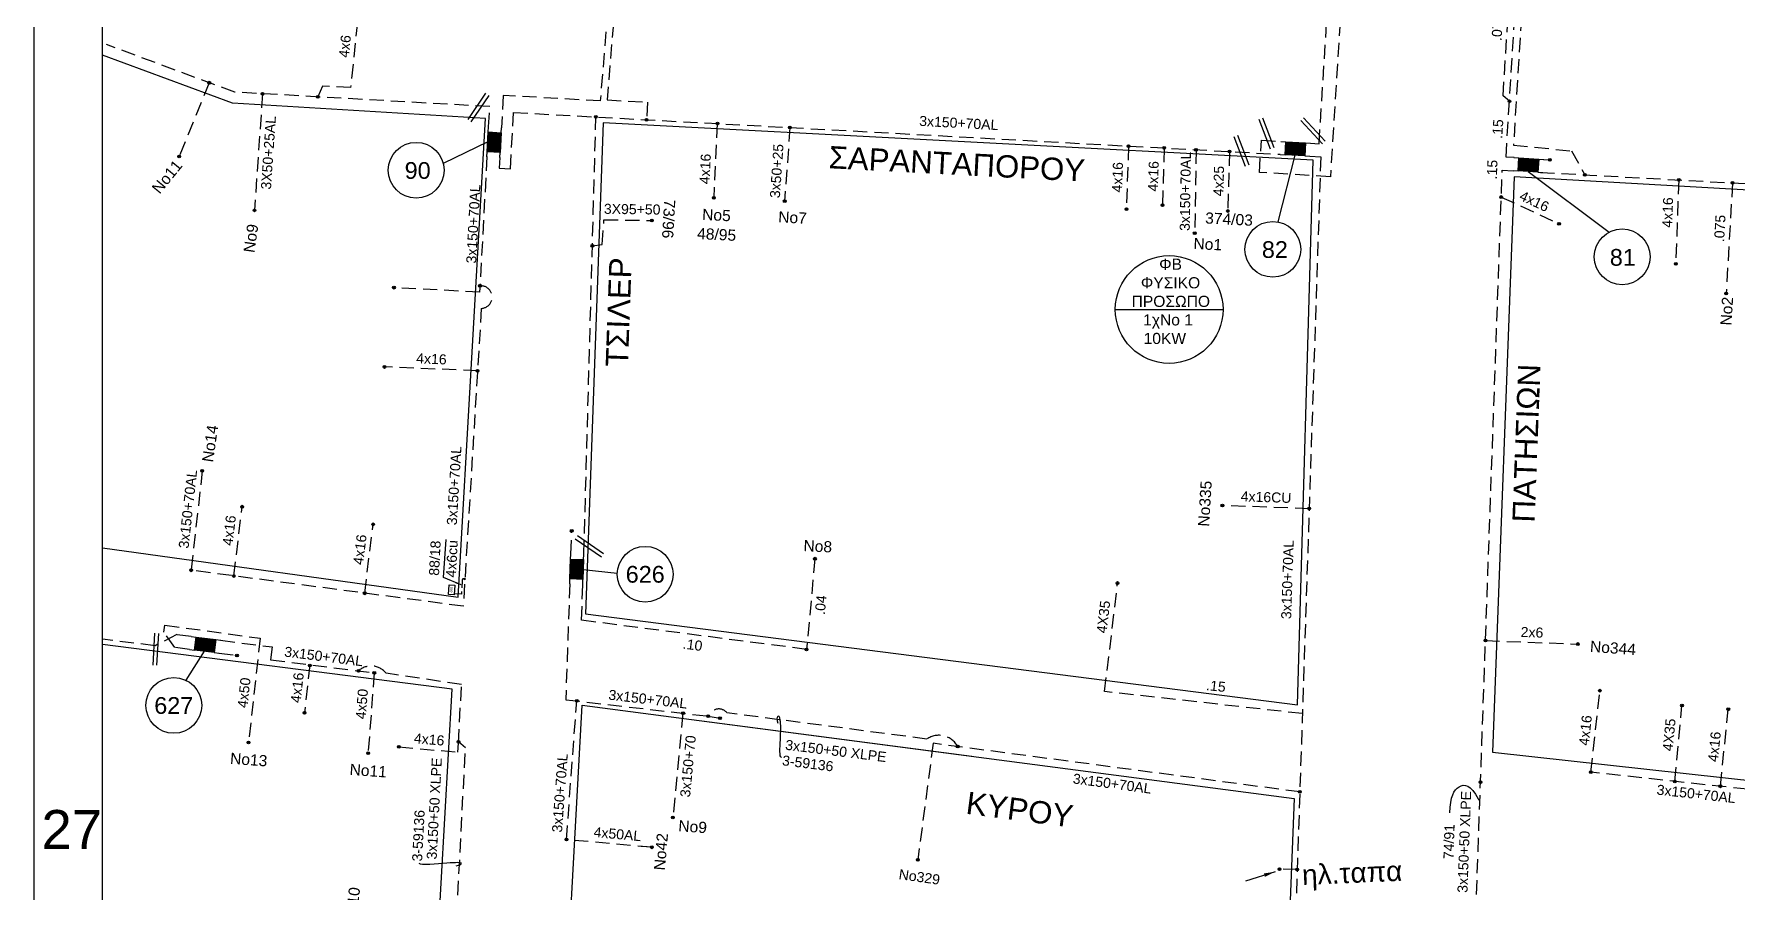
# Model space of a CAD drawing. Header units: millimetres. Extents: x 2910 to 3994, y 712 to 1224.
# Drawn here: x 2910.3 to 3063, y 804.7 to 881.7 of the extents above; entities that cross this region are included whole.
import ezdxf
from ezdxf.enums import TextEntityAlignment as Align

# ---------------------------------------------------------------- set-up
doc = ezdxf.new("R2010")
doc.units = ezdxf.units.MM
doc.linetypes.add('DASHED', pattern=[19.05, 12.7, -6.35])
for name, color, linetype in [('.04', 7, 'Continuous'), ('.075', 7, 'Continuous'), ('.10', 7, 'Continuous'), ('.15', 7, 'Continuous'), ('2x6', 7, 'Continuous'), ('3x150+50', 7, 'Continuous'), ('3x150+50 XLPE', 7, 'Continuous'), ('3x150+70', 7, 'Continuous'), ('3x150+70AL', 7, 'Continuous'), ('3x50+25', 7, 'Continuous'), ('3X50+25AL', 7, 'DASHED'), ('3X95+50', 7, 'Continuous'), ('4x16', 7, 'Continuous'), ('4x16CU', 7, 'Continuous'), ('4x25', 7, 'Continuous'), ('4X35', 7, 'Continuous'), ('4x50', 7, 'Continuous'), ('4x50AL', 7, 'Continuous'), ('4x6', 7, 'Continuous'), ('CHECK', 7, 'Continuous'), ('Link Box 4 Διευθύνσεων', 7, 'Continuous'), ('Pillar OTE', 7, 'Continuous'), ('text διευθύνσεων', 7, 'Continuous'), ('TEXT ΚΑΛΩΔΙΩΝ', 7, 'Continuous'), ('Άγνωστα', 7, 'Continuous'), ('Επιγραφές - Σχήματα', 7, 'Continuous'), ('Συνδέσεις', 7, 'Continuous'), ('Τομή', 7, 'Continuous'), ('Υπόβαθρο ΔΕΗ', 7, 'Continuous'), ('Υπόγεια καλώδια Παροχών ΧΤ   4x50AL', 7, 'Continuous'), ('Υπόγεια καλώδια Παροχών ΧΤ   4x6', 7, 'Continuous')]:
    doc.layers.add(name, color=color, linetype=linetype)
doc.styles.get("Standard").update_dxf_attribs({"font": 'arial.ttf'})
doc.linetypes.add('SYN_LINE', pattern='A,0.5,-0.0001,["/\\/\\/\\/",Standard,S=0.1,R=0,X=0,Y=-0.05],-0.25', length=0.7501)
doc.dimstyles.new('ISO-25', dxfattribs={"dimtxt": 2.5, "dimasz": 2.5, "dimexe": 1.25, "dimexo": 0.625, "dimtad": 1, "dimtxsty": 'Standard', "dimcen": 2.5, "dimadec": 0, "dimazin": 0, "dimtfac": 1, "dimtmove": 0, "dimatfit": 3, "dimfxl": 1, "dimarcsym": 0})

# ---------------------------------------------------------------- blocks, each defined once
blk = doc.blocks.new('LINK BOX 4 ΑΝΑΧΩΡΗΣΕΩΝ')
at = {"layer": 'Link Box 4 Διευθύνσεων', "ltscale": 40}
blk.add_hatch(color=256, dxfattribs=at).paths.add_polyline_path([(-3.54, 0), (-3.54, -4.67), (3.54, -4.67), (3.54, 0)])
for p, q in [((-3.54, 0), (-5.33, 0)), ((5.33, 0), (3.54, 0)), ((-3.54, -4.67), (-5.33, -4.67)), ((5.33, -4.67), (3.54, -4.67))]:
    blk.add_line(p, q, dxfattribs=at)
blk.add_lwpolyline([(-3.54, -4.67), (-3.54, 0), (3.54, 0), (3.54, -4.67)], close=True, dxfattribs=at)
blk = doc.blocks.new('_ΣΥΝΔΕΣΗ')
at = {"layer": 'Συνδέσεις', "linetype": 'SYN_LINE', "ltscale": 40}
blk.add_hatch(color=256, dxfattribs=at).paths.add_polyline_path([(0.5, -0.01, 1), (-0.5, -0.01, 1)])
at = {"layer": 'Συνδέσεις'}
blk.add_circle((0, -0.01), 0.5, dxfattribs=at)
blk = doc.blocks.new('ΤΟΜΗ')
at = {"layer": 'Τομή', "ltscale": 40}
for p, q in [((-5.7, 0), (17.1, 0)), ((-5.7, -2.8), (17.1, -2.8))]:
    blk.add_line(p, q, dxfattribs=at)
blk = doc.blocks.new('PILLAR ΟΤΕ')
at = {"layer": 'Pillar OTE', "ltscale": 40}
blk.add_lwpolyline([(-3.3, 2), (3.4, 2), (3.4, -2), (-3.3, -2)], close=True, dxfattribs=at)
at = {"layer": 'Pillar OTE', "insert": (-1.8, 0.7), "char_height": 1.357, "width": 109.961, "attachment_point": 1}
blk.add_mtext('{\\fArial|b1|i0|c161|p34;OTE}', dxfattribs=at)

msp = doc.modelspace()

# ---------------------------------------------------------------- hatches: boundary and pattern name
at = {"layer": 'Pillar OTE', "ltscale": 40}
h = msp.add_hatch(color=256, dxfattribs=at)
h.dxf.hatch_style = 1
h.paths.add_polyline_path([(2948.87, 832.96), (2948.73, 832.9), (2948.87, 832.82)])

# ---------------------------------------------------------------- linework, layer by layer
at = {"layer": '.04', "color": 5, "linetype": 'DASHED', "lineweight": -3, "ltscale": 0.1}
msp.add_lwpolyline([(2980.24, 834.71), (2979.48, 826.58)], dxfattribs=at)
at = {"layer": '.075', "color": 27, "linetype": 'DASHED', "lineweight": -3, "ltscale": 0.1}
msp.add_lwpolyline([(3030.54, 935.39), (3030.49, 934.1), (3029.34, 933.27), (3028.73, 919.88), (3027.81, 909.49), (3026.58, 889.79), (3027.42, 884.76), (3026.43, 868.94), (3020.07, 869.34), (3020.25, 872.23), (3021.99, 872.12)], dxfattribs=at)
at = {"layer": '.075', "color": 5, "linetype": 'DASHED', "lineweight": -3, "ltscale": 0.1}
msp.add_lwpolyline([(3042.48, 875.71), (3041.91, 876.19), (3045.11, 928.02)], dxfattribs=at)
at = {"layer": '.075', "color": 62, "linetype": 'DASHED', "lineweight": -3, "ltscale": 0.1}
for points in [[(3041.57, 718.48), (3042.34, 753.98), (3043.25, 754.67), (3043.72, 768.25), (3038.24, 768.44), (3041.83, 869.55), (3042.81, 869.49)], [(3062.47, 868.39), (3061.9, 858.47)]]:
    msp.add_lwpolyline(points, dxfattribs=at)
at = {"layer": '.10', "color": 2, "linetype": 'DASHED', "lineweight": -3, "ltscale": 0.1}
msp.add_lwpolyline([(2959.53, 835.07), (2960.61, 874.3)], dxfattribs=at)
at = {"layer": '.10', "color": 5, "linetype": 'DASHED', "lineweight": -3, "ltscale": 0.1}
msp.add_lwpolyline([(2979.48, 826.58), (2959.32, 829.19), (2959.44, 832.41)], dxfattribs=at)
at = {"layer": '.15', "color": 5, "linetype": 'DASHED', "lineweight": -3, "ltscale": 0.1}
for points in [[(3042.89, 870.66), (3042.17, 870.7), (3045.85, 930.38), (3045.82, 933.09), (3046.5, 944.18), (3046.85, 946.81)], [(3023.92, 820.82), (3006.2, 822.79)]]:
    msp.add_lwpolyline(points, dxfattribs=at)
at = {"layer": '.15', "color": 62, "linetype": 'DASHED', "lineweight": -3, "ltscale": 0.1}
for points in [[(3079.1, 890.7), (3078.78, 885.13), (3043.79, 887.1), (3042.84, 871.79), (3048.05, 871.26), (3049.24, 869.12)], [(3045.25, 869.34), (3118.29, 865.33)]]:
    msp.add_lwpolyline(points, dxfattribs=at)
at = {"lineweight": -3, "ltscale": 0.2}
msp.add_line((3007.15, 857.05), (3016.82, 857.05), dxfattribs=at)
msp.add_circle((3011.98, 857.05), 4.83, dxfattribs=at)
at = {"layer": '2x6', "color": 62, "linetype": 'DASHED', "lineweight": -3, "ltscale": 0.1}
msp.add_lwpolyline([(3040.33, 827.37), (3048.59, 827.06)], dxfattribs=at)
at = {"layer": '3x150+50', "color": 133, "linetype": 'DASHED', "lineweight": -3, "ltscale": 0.1}
msp.add_lwpolyline([(2963.17, 927.72), (2960.5, 927.83), (2960.42, 926.3, 0.529525), (2965.02, 922.43), (2969.01, 922.11), (2968.59, 916.96), (2963.24, 917.46), (2962.25, 903.29), (2961.13, 902.74), (2960.65, 896.07), (2961.08, 895.74), (2960.92, 893.47), (2962.29, 891.43), (2961, 875.75), (2952.29, 876.24), (2952.16, 873.34)], format="xyb", dxfattribs=at)
at = {"layer": '3x150+50', "color": 2, "linetype": 'DASHED', "lineweight": -3, "ltscale": 0.1}
msp.add_lwpolyline([(2963.19, 928.15), (2959.78, 928.3), (2959.67, 926.36, 0.517901), (2965.08, 921.68), (2968.2, 921.43), (2967.9, 917.77), (2962.55, 918.27), (2961.54, 903.77), (2960.41, 903.22), (2959.87, 895.72), (2960.31, 895.39), (2960.2, 893.88), (2961.76, 893.77), (2962.96, 892.2), (2961.61, 875.83), (2965.23, 875.64), (2965.15, 874.06)], format="xyb", dxfattribs=at)
at = {"layer": '3x150+50', "color": 27, "linetype": 'DASHED', "lineweight": -3, "ltscale": 0.1}
msp.add_lwpolyline([(2950.99, 873.41), (2951.1, 875.23), (2928.25, 876.53), (2916.75, 880.79)], dxfattribs=at)
at = {"layer": '3x150+50 XLPE', "color": 5, "linetype": 'DASHED', "lineweight": -3, "ltscale": 0.1}
msp.add_lwpolyline([(2993.03, 817.87, 0.447431), (2990.26, 818.54), (2972.35, 820.89, 0.565382), (2970.76, 820.67)], format="xyb", dxfattribs=at)
at = {"layer": '3x150+50 XLPE', "color": 30, "linetype": 'DASHED', "lineweight": -3, "ltscale": 0.1}
msp.add_lwpolyline([(2947.31, 800.73), (2948.04, 800.75), (2948.92, 817.76), (2948.29, 818.28)], dxfattribs=at)
at = {"layer": '3x150+50 XLPE', "color": 5, "linetype": 'DASHED', "lineweight": -3, "ltscale": 0.1}
msp.add_lwpolyline([(2993.03, 817.87), (2993.04, 817.99)], dxfattribs=at)
at = {"layer": '3x150+70', "color": 5, "linetype": 'DASHED', "lineweight": -3, "ltscale": 0.1}
msp.add_lwpolyline([(2968.41, 820.85), (2967.51, 811.52)], dxfattribs=at)
at = {"layer": '3x150+70AL', "color": 85, "linetype": 'DASHED', "lineweight": -3, "ltscale": 0.1}
for points in [[(3024.65, 871.96), (3025.41, 871.91), (3026.43, 888.02)], [(3136.57, 721.31), (3138.8, 755.18), (3139.63, 755.6), (3139.85, 758.98), (3093.82, 765.01), (3100.71, 788.62), (3094.5, 796.16), (3098.65, 809.41), (3071.85, 812.35), (3071.38, 813.21), (3049.78, 815.57)]]:
    msp.add_lwpolyline(points, dxfattribs=at)
at = {"layer": '3x150+70AL', "color": 2, "linetype": 'DASHED', "lineweight": -3, "ltscale": 0.1}
for points in [[(2952.01, 870.68), (2951.95, 869.73), (2952.94, 869.67), (2953.23, 874.71), (3021.92, 870.96)], [(3014.39, 871.37), (3014.27, 863.89)]]:
    msp.add_lwpolyline(points, dxfattribs=at)
at = {"layer": '3x150+70AL', "color": 133, "linetype": 'DASHED', "lineweight": -3, "ltscale": 0.1}
for points in [[(2950.84, 870.75), (2950.19, 858.6), (2942.51, 859.01)], [(2925.33, 842.59), (2924.34, 833.67)]]:
    msp.add_lwpolyline(points, dxfattribs=at)
at = {"layer": '3x150+70AL', "color": 5, "linetype": 'DASHED', "lineweight": -3, "ltscale": 0.1}
for points in [[(3024.58, 870.79), (3025.57, 870.73), (3022.64, 782.09)], [(2958.36, 835.11), (2958.44, 837.2)], [(2958.27, 832.45), (2957.9, 822.07), (2970.67, 820.59)], [(2957.97, 809.52), (2958.89, 821.96)], [(2970.67, 820.59), (2971.73, 820.41)], [(3023.69, 813.8), (2990.83, 818.16), (2989.45, 807.71)], [(3023.46, 806.84), (3021.87, 806.87)]]:
    msp.add_lwpolyline(points, dxfattribs=at)
at = {"layer": '3x150+70AL', "color": 133, "linetype": 'DASHED', "lineweight": -3, "ltscale": 0.1}
msp.add_lwpolyline([(2950.22, 859.17, -1.009331), (2950.34, 857.14), (2948.72, 830.45), (2924.34, 833.67)], format="xyb", dxfattribs=at)
at = {"layer": '3x150+70AL', "color": 7, "linetype": 'DASHED', "lineweight": -3, "ltscale": 0.1}
msp.add_lwpolyline([(2924.34, 827.73), (2923.06, 827.9), (2921.1, 826.91), (2916.4, 827.48)], dxfattribs=at)
at = {"layer": '3x150+70AL', "color": 30, "linetype": 'DASHED', "lineweight": -3, "ltscale": 0.1}
for points in [[(2924.19, 826.58), (2922.86, 826.75), (2921.9, 828.12), (2921.99, 828.75), (2930.51, 827.58)], [(2926.98, 827.39), (2931.61, 826.8), (2931.46, 825.64), (2940.75, 824.47)]]:
    msp.add_lwpolyline(points, dxfattribs=at)
at = {"layer": '3x50+25', "color": 2, "linetype": 'DASHED', "lineweight": -3, "ltscale": 0.1}
msp.add_lwpolyline([(2977.99, 873.36), (2977.52, 866.76)], dxfattribs=at)
at = {"layer": '3X50+25AL', "color": 27, "linetype": 'DASHED', "lineweight": -3, "ltscale": 0.1}
for points in [[(2925.96, 877.38), (2923.27, 870.77)], [(2930.73, 876.39), (2930.01, 865.94)]]:
    msp.add_lwpolyline(points, dxfattribs=at)
at = {"layer": '3X95+50', "color": 2, "linetype": 'DASHED', "lineweight": -3, "ltscale": 0.1}
msp.add_lwpolyline([(2960.29, 862.76), (2961.16, 862.86), (2961.33, 865.09), (2965.62, 865.03)], dxfattribs=at)
at = {"layer": '4x16', "color": 2, "linetype": 'DASHED', "lineweight": -3, "ltscale": 0.1}
for points in [[(2971.49, 873.71), (2971.17, 867.06)], [(3008.34, 871.7), (3008.15, 866.05)], [(3011.54, 871.52), (3011.38, 866.4)]]:
    msp.add_lwpolyline(points, dxfattribs=at)
at = {"layer": '4x16', "color": 62, "linetype": 'DASHED', "lineweight": -3, "ltscale": 0.1}
for points in [[(3057.65, 868.66), (3057.38, 861.13)], [(3041.74, 867.13), (3046.92, 864.73)]]:
    msp.add_lwpolyline(points, dxfattribs=at)
at = {"layer": '4x16', "color": 133, "linetype": 'DASHED', "lineweight": -3, "ltscale": 0.1}
for points in [[(2950, 851.55), (2941.67, 851.9)], [(2928.17, 833.16), (2928.91, 839.37)], [(2939.89, 831.61), (2940.64, 837.79)]]:
    msp.add_lwpolyline(points, dxfattribs=at)
at = {"layer": '4x16', "color": 30, "linetype": 'DASHED', "lineweight": -3, "ltscale": 0.1}
msp.add_lwpolyline([(2934.97, 825.2), (2934.5, 820.88)], dxfattribs=at)
msp.add_lwpolyline([(2942.95, 817.84), (2948.22, 817.37), (2948.29, 818.16), (2948.57, 823.43), (2941.8, 824.44, 0.438862), (2939.33, 824.65)], format="xyb", dxfattribs=at)
at = {"layer": '4x16', "color": 85, "linetype": 'DASHED', "lineweight": -3, "ltscale": 0.1}
for points in [[(3049.78, 815.57), (3050.58, 822.87)], [(3061.38, 814.3), (3062.09, 821.21)]]:
    msp.add_lwpolyline(points, dxfattribs=at)
at = {"layer": '4x16CU', "color": 5, "linetype": 'DASHED', "lineweight": -3, "ltscale": 0.1}
msp.add_lwpolyline([(3024.53, 839.19), (3016.75, 839.47)], dxfattribs=at)
at = {"layer": '4x25', "color": 2, "linetype": 'DASHED', "lineweight": -3, "ltscale": 0.1}
msp.add_lwpolyline([(3017.39, 871.21), (3017.24, 865.87)], dxfattribs=at)
at = {"layer": '4X35', "color": 5, "linetype": 'DASHED', "lineweight": -3, "ltscale": 0.1}
msp.add_lwpolyline([(3006.2, 822.79), (3007.36, 832.53)], dxfattribs=at)
at = {"layer": '4X35', "color": 85, "linetype": 'DASHED', "lineweight": -3, "ltscale": 0.1}
msp.add_lwpolyline([(3057.29, 814.75), (3057.94, 821.55)], dxfattribs=at)
at = {"layer": '4x50', "color": 30, "linetype": 'DASHED', "lineweight": -3, "ltscale": 0.1}
for points in [[(2926.83, 826.24), (2928.44, 826.03)], [(2930.51, 827.58), (2930.51, 827.58), (2929.48, 818.24)], [(2940.75, 824.47), (2940.19, 817.27)]]:
    msp.add_lwpolyline(points, dxfattribs=at)
at = {"layer": '4x50AL', "color": 5, "linetype": 'DASHED', "lineweight": -3, "ltscale": 0.1}
msp.add_lwpolyline([(2965.62, 808.84), (2957.97, 809.52)], dxfattribs=at)
at = {"layer": '4x6', "color": 27, "linetype": 'DASHED', "lineweight": -3, "ltscale": 0.1}
msp.add_lwpolyline([(2939.63, 886.61), (2938.63, 876.95), (2936.11, 877.06), (2935.68, 876.11)], dxfattribs=at)
at = {"layer": 'CHECK', "color": 7, "linetype": 'Continuous', "lineweight": -3, "ltscale": 0.1}
msp.add_lwpolyline([(3045.55, 870.49), (3046.1, 870.46)], dxfattribs=at)
at = {"layer": 'Pillar OTE', "ltscale": 40}
msp.add_lwpolyline([(2948.87, 832.82), (2948.73, 832.9), (2948.87, 832.96), (2948.87, 832.82)], dxfattribs=at)
at = {"layer": 'TEXT ΚΑΛΩΔΙΩΝ', "color": 7, "linetype": 'Continuous', "ltscale": 0.1}
msp.add_line((2965.62, 808.84), (2964.67, 808.92), dxfattribs=at)
msp.add_lwpolyline([(2970.11, 820.18), (2994.29, 817.01)], dxfattribs=at)
for points in [[(2977.23, 816.88), (2977.05, 816.93), (2977.16, 818.52), (2977.2, 820.59), (2976.84, 820.63), (2976.8, 820.31), (2976.92, 819.96)], [(3037.14, 811.94), (3037.18, 813.37), (3037.81, 814.59), (3039.03, 814.49), (3039.67, 813.18)], [(2944.73, 807.4), (2944.92, 807.22), (2947.81, 807.51), (2948.79, 807.51), (2948.37, 807.19), (2948.07, 807.14)]]:
    msp.add_open_spline(points, degree=3, dxfattribs=at)
at = {"layer": 'Άγνωστα', "linetype": 'Continuous', "lineweight": -3, "ltscale": 0.1}
msp.add_lwpolyline([(3993.79, 714.16), (2910.27, 712.76), (2910.26, 1222.54), (3993.11, 1223.94)], close=True, dxfattribs=at)
at = {"layer": 'Υπόβαθρο ΔΕΗ', "lineweight": -3}
msp.add_lwpolyline([(2916.4, 1211.92), (2916.4, 1213.94), (3915.14, 1213.94), (3915.14, 721.1), (2916.4, 721.1)], close=True, dxfattribs=at)
at = {"layer": 'Υπόβαθρο ΔΕΗ', "linetype": 'Continuous', "lineweight": -3}
for points in [[(2916.4, 835.67), (2948.27, 831.26), (2950.71, 874.16), (2928.04, 875.54), (2916.4, 879.85)], [(3023.47, 821.61), (3024.88, 870.44), (2961.25, 873.78), (2959.69, 829.78), (3023.47, 821.61)], [(2916.4, 791.91), (2945.76, 788.22), (2947.72, 823), (2916.4, 827.03)], [(2957.49, 787.22), (2959.38, 821.59), (3023.17, 813.22), (3021.86, 779.68), (2957.49, 787.22)]]:
    msp.add_lwpolyline(points, dxfattribs=at)
at = {"layer": 'Υπόβαθρο ΔΕΗ', "lineweight": -3}
for points in [[(2950.92, 872.08), (2946.93, 870.13)], [(3023.25, 870.87), (3021.72, 864.9)], [(3044.14, 869.41), (3051.4, 863.97)], [(2959.48, 833.74), (2962.52, 833.4)], [(2925.51, 826.41), (2923.87, 823.81)]]:
    msp.add_lwpolyline(points, dxfattribs=at)
at = {"layer": 'Υπόβαθρο ΔΕΗ', "linetype": 'Continuous', "lineweight": -3}
msp.add_lwpolyline([(3121.27, 864.49), (3042.9, 868.93), (3040.96, 817.35), (3099.8, 810.89)], close=True, dxfattribs=at)
at = {"layer": 'Υπόβαθρο ΔΕΗ', "lineweight": -3}
for centre in [(2944.5, 869.53), (3021.27, 862.44), (3052.58, 861.77), (2965.02, 833.31), (2922.78, 821.56)]:
    msp.add_circle(centre, 2.5, dxfattribs=at)
at = {"layer": 'Υπόγεια καλώδια Παροχών ΧΤ   4x6', "color": 133, "linetype": 'DASHED', "ltscale": 0.05}
msp.add_lwpolyline([(2948.73, 832.9, 0.446716), (2948.62, 832.73), (2948.62, 832.73), (2948.55, 831.53), (2947.94, 831.57)], format="xyb", dxfattribs=at)

# ---------------------------------------------------------------- block references
at = {"layer": 'Link Box 4 Διευθύνσεων', "lineweight": -3, "xscale": 0.2499999999999997, "yscale": 0.2499999999999997, "zscale": 0.2499999999999997}
for p, rotation in [((2952.08, 872.01), 266.7474318563576), ((3023.25, 870.87), 176.4019140564516), ((3044.14, 869.41), 176.4019140564516), ((2959.48, 833.74), 267.9685381245075), ((2925.51, 826.41), 172.6626789006093)]:
    msp.add_blockref('LINK BOX 4 ΑΝΑΧΩΡΗΣΕΩΝ', p, dxfattribs=dict(at, rotation=rotation))
at = {"layer": 'Pillar OTE', "xscale": 0.1288517756433002, "yscale": 0.1288517756433002, "zscale": 0.1288517756433002, "rotation": 87}
msp.add_blockref('PILLAR ΟΤΕ', (2947.68, 831.92), dxfattribs=at)
at = {"layer": 'Συνδέσεις', "lineweight": -3, "xscale": 0.25, "yscale": 0.25, "zscale": 0.25}
for p in [(2925.96, 877.38), (2930.73, 876.39), (2935.68, 876.11), (3042.48, 875.71), (2960.61, 874.31), (2965.15, 874.06), (2971.5, 873.71), (2977.99, 873.36), (2923.27, 870.77), (3008.34, 871.7), (3011.54, 871.53), (3014.39, 871.37), (3017.39, 871.21), (3046.1, 870.46), (3049.24, 869.12), (3057.65, 868.66), (3062.47, 868.4), (2930.01, 865.94), (2971.17, 867.06), (2977.53, 866.77), (3008.15, 866.05), (3011.38, 866.4), (3017.24, 865.88), (3041.74, 867.13), (2965.62, 865.03), (3046.92, 864.73), (2960.29, 862.76), (3014.27, 863.89), (3057.38, 861.14), (2942.51, 859.01), (2950.22, 859.17), (3061.9, 858.48), (2941.67, 851.9), (2950, 851.55), (2925.33, 842.59), (2928.91, 839.37), (3016.75, 839.47), (3024.53, 839.2), (2940.64, 837.79), (2958.44, 837.2), (2924.34, 833.67), (2980.24, 834.71), (2928.17, 833.16), (3007.36, 832.53), (2939.89, 831.61), (2928.44, 826.03), (2979.48, 826.58), (3040.33, 827.37), (3048.6, 827.06), (2934.97, 825.13), (2939.34, 824.65), (2940.75, 824.47), (2958.89, 821.96), (3050.58, 822.88), (3057.94, 821.55), (2934.5, 820.89), (2968.41, 820.85), (2970.67, 820.59), (2971.73, 820.41), (3062.09, 821.21), (2929.48, 818.24), (2940.19, 817.27), (2942.95, 817.85), (2948.3, 818.28), (2993.03, 817.87), (3049.78, 815.58), (3023.69, 813.81), (3039.88, 814.67), (3057.29, 814.75), (3061.38, 814.31), (2967.51, 811.52), (2957.97, 809.53), (2965.62, 808.84), (2989.45, 807.71), (3021.87, 806.88), (3023.46, 806.84)]:
    msp.add_blockref('_ΣΥΝΔΕΣΗ', p, dxfattribs=at)
at = {"layer": 'Τομή', "lineweight": -3, "zscale": 0.2499999999999997}
for p, xscale, yscale, rotation in [((2949.55, 874.66), 0.1249999999999998, 0.1249999999999998, 56.10445244999912), ((3020.82, 872.08), 0.1249999999999999, 0.1249999999999999, 111.1812741153729), ((3025.23, 872.43), 0.1249999999999999, 0.1249999999999999, 132.8689661743304), ((3018.57, 870.52), 0.1249999999999999, 0.1249999999999999, 111.1812741153729), ((2960.51, 835.26), 0.1249999999999999, 0.1249999999999999, 145.5906370576834), ((2920.96, 825.89), 0.1249999999999999, 0.1249999999999999, 86.76386245157998)]:
    msp.add_blockref('ΤΟΜΗ', p, dxfattribs=dict(at, xscale=xscale, yscale=yscale, rotation=rotation))

# ---------------------------------------------------------------- texts
at = {"layer": 'text διευθύνσεων', "color": 7, "linetype": 'Continuous', "lineweight": -3, "ltscale": 0.1}
for s, rotation, p in [('ΣΑΡΑΝΤΑΠΟΡΟΥ', 356.9924, (2992.96, 870.11)), ('ΤΣΙΛΕΡ', 87.9685, (2962.65, 856.81)), ('ΠΑΤΗΣΙΩΝ', 87.8408, (3044, 845.06)), ('ΚΥΡΟΥ', 352.526, (2998.59, 812.22))]:
    msp.add_text(s, height=2, rotation=rotation, dxfattribs=at).set_placement(p, align=Align.MIDDLE_CENTER)
at = {"layer": 'TEXT ΚΑΛΩΔΙΩΝ', "color": 7, "linetype": 'Continuous', "lineweight": -3, "ltscale": 0.1}
for s, rotation, p in [('.075', 86.4708, (3041.39, 882.35)), ('4x6', 84.0624, (2938.11, 880.64)), ('3X50+25AL', 86.0423, (2931.26, 871.1)), ('3x150+70AL', 356.8763, (2993.13, 873.77)), ('.15', 86.4708, (3041.43, 873.23)), ('4x16', 87.2004, (2970.4, 869.65)), ('3x50+25', 85.9841, (2976.81, 869.46)), ('3x150+70AL', 89.0917, (3013.43, 867.64)), ('.15', 87.966, (3040.93, 869.59)), ('4x16', 88.0616, (3007.35, 868.9)), ('4x16', 88.1823, (3010.56, 868.99)), ('4x25', 88.385, (3016.42, 868.56)), ('3x150+70AL', 86.9402, (2949.62, 864.72)), ('4x16', 335.1086, (3044.71, 866.75)), ('3X95+50', 359.205, (2963.86, 866.04)), ('4x16', 87.9129, (3056.65, 865.74)), ('.075', 86.7531, (3061.33, 864.31)), ('4x16', 357.5901, (2945.87, 852.62)), ('3x150+70AL', 86.5275, (2947.9, 841.26)), ('3x150+70AL', 83.6945, (2924.04, 839.16)), ('4x16CU', 357.9642, (3020.67, 840.23)), ('4x16', 83.2211, (2927.75, 837.24)), ('4x16', 83.0883, (2939.46, 835.52)), ('3x150+70AL', 88.1051, (3022.58, 832.84)), ('.04', 84.6534, (2980.75, 830.56)), ('4X35', 83.2078, (3006.09, 829.49)), ('2x6', 357.8728, (3044.5, 828.11)), ('3x150+70AL', 352.8553, (2936.22, 825.95)), ('.10', 352.6254, (2969.28, 826.99)), ('4x50', 83.7408, (2929.07, 822.69)), ('4x16', 83.7237, (2933.84, 823.14)), ('.15', 353.671, (3016.18, 823.29)), ('4x50', 85.4925, (2939.63, 821.68)), ('3x150+70AL', 353.3521, (2965.27, 822.12)), ('4x16', 83.742, (3049.28, 819.32)), ('4X35', 84.5237, (3056.79, 818.92)), ('4x16', 354.8971, (2945.67, 818.51)), ('3x150+70', 84.5102, (2968.86, 816.1)), ('3x150+50 XLPE', 352.9215, (2982.12, 817.48)), ('4x16', 84.1297, (3060.84, 817.85)), ('3x150+70AL', 85.7342, (2957.38, 813.71)), ('3-59136', 352.9215, (2979.6, 816.36)), ('3x150+50 XLPE', 87.027, (2946.12, 812.31)), ('3x150+70AL', 352.4522, (3006.88, 814.55)), ('3x150+70AL', 353.742, (3059.21, 813.63)), ('3x150+50 XLPE', 87.8685, (3038.43, 809.32)), ('3-59136', 87.027, (2944.7, 809.88)), ('74/91', 88, (3037.06, 809.35)), ('4x50AL', 354.8642, (2962.54, 810.02)), ('No329', 352, (2989.6, 806.18))]:
    msp.add_text(s, height=0.9, rotation=rotation, dxfattribs=at).set_placement(p, align=Align.MIDDLE_CENTER)
at = {"layer": 'Άγνωστα', "color": 7, "lineweight": -3, "char_height": 1, "width": 1.8, "attachment_point": 1}
for s, insert, rotation in [('No11', (2920.73, 867.97), 50.7583), ('73/96', (2967.73, 866.88), 266.7331), ('No5', (2970.16, 866.08), 357.092), ('No7', (2976.98, 865.86), 357.092), ('No9', (2929.01, 862.23), 81.7978), ('48/95', (2969.71, 864.37), 357.092), ('374/03', (3015.24, 865.76), 357.092), ('No1', (3014.19, 863.47), 357.092), ('No2', (3061.37, 855.65), 86.4172), ('No14', (2925.3, 843.45), 81.7978), ('No335', (3014.56, 837.62), 86.5563), ('No8', (2979.24, 836.39), 357.092), ('No344', (3049.74, 827.36), 355.8229), ('No13', (2927.87, 817.32), 355.8229), ('No11', (2938.58, 816.33), 355.8229), ('No9', (2968.04, 811.28), 355.8229), ('No42', (2965.79, 806.82), 85), ('No10', (2938.14, 801.99), 84)]:
    msp.add_mtext(s, dxfattribs=dict(at, insert=insert, rotation=rotation))
at = {"layer": 'Άγνωστα', "color": 7, "lineweight": -3, "char_height": 1.5, "width": 4.551914400963142e-14, "attachment_point": 1}
for s, insert in [('90', (2943.47, 870.26)), ('82', (3020.29, 863.17)), ('81', (3051.47, 862.47)), ('626', (2963.28, 834.06)), ('627', (2921.03, 822.3))]:
    msp.add_mtext(s, dxfattribs=dict(at, insert=insert))
at = {"layer": 'Άγνωστα', "color": 7}
note = msp.add_mtext_dynamic_manual_height_columns('ηλ.ταπα\\P', width=1.8, gutter_width=12.5, heights=[0.0453, 0], dxfattribs=dict(at, insert=(3009.56, 806.65), char_height=1.8, attachment_point=1, rotation=2.4309))
for column, words in zip(note.columns.linked_columns, ['\\P']):
    column.text = words
at = {"layer": 'Επιγραφές - Σχήματα', "lineweight": -3, "ltscale": 0.2, "insert": (2910.92, 812.18), "char_height": 3.5, "width": 9.8359, "attachment_point": 1}
msp.add_mtext('27', dxfattribs=at)
at = {"layer": 'Υπόβαθρο ΔΕΗ', "lineweight": -3, "char_height": 1, "width": 17.2548, "attachment_point": 1}
for s, insert in [('{\\W8.64836; }ΦΒ \\P{\\W4.42067; }ΦΥΣΙΚΟ \\P{\\W2.28183; }ΠΡΟΣΩΠΟ', (3007.73, 861.61)), ('{\\W5.64925; }1χΝο 1\\P{\\W5.75643; }10KW', (3007.46, 856.62))]:
    msp.add_mtext(s, dxfattribs=dict(at, insert=insert))
at = {"layer": 'Υπόγεια καλώδια Παροχών ΧΤ   4x50AL', "color": 7, "ltscale": 0.2, "char_height": 0.9, "attachment_point": 1, "rotation": 87}
for s, insert in [('88/18', (2945.64, 833.21)), ('4x6cu', (2947.16, 833.05))]:
    msp.add_mtext_dynamic_manual_height_columns(s, width=1.8, gutter_width=12.5, heights=[0.118], dxfattribs=dict(at, insert=insert))

# ---------------------------------------------------------------- leaders
at = {"layer": 'Επιγραφές - Σχήματα'}
msp.add_leader([(2948.52, 832.37), (2946.95, 833.01), (2947.2, 836.44)], dimstyle='ISO-25', override={"dimasz": 0.5, "dimgap": 0.625, "dimtad": 0}, dxfattribs=at)
at = {"layer": 'Επιγραφές - Σχήματα', "ltscale": 40}
for points, override in [([(3039.76, 813.02), (3039.66, 813.2)], {"dimasz": 0.1, "dimtad": 0}), ([(3021.47, 806.64), (3018.81, 805.8)], {"dimasz": 1, "dimtad": 0})]:
    msp.add_leader(points, dimstyle='ISO-25', override=override, dxfattribs=at)

doc.saveas('drawing.dxf')
